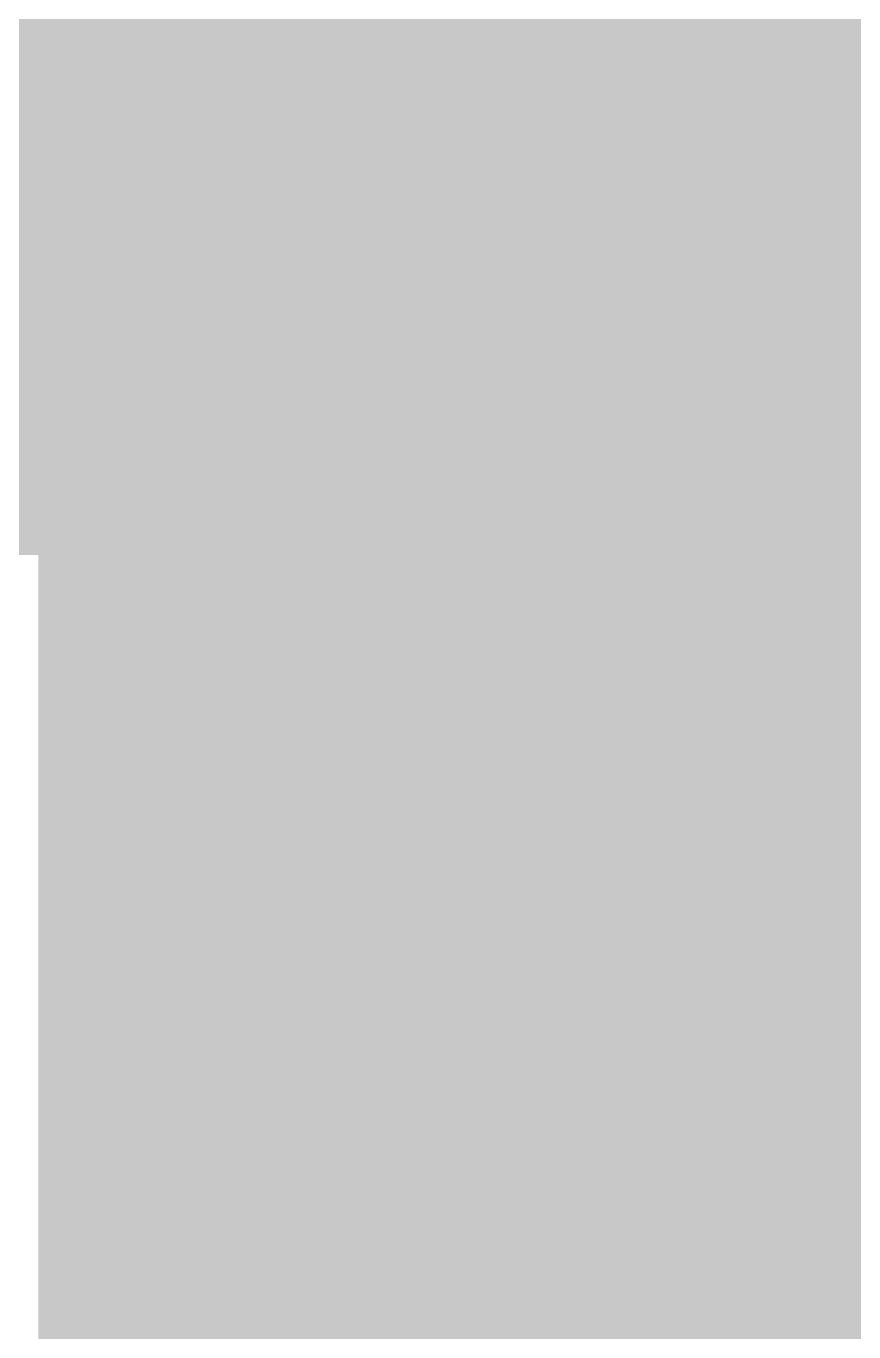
# Model space of a CAD drawing. Extents: x -0.1 to 65.1, y -1.2 to 30.1.
# Drawn here: x 34.7906 to 35.0877, y 6.3056 to 6.7742 of the extents above; entities that cross this region are included whole.
import ezdxf

# ---------------------------------------------------------------- set-up
doc = ezdxf.new("R2010")
doc.units = 0
doc.header["$MEASUREMENT"] = 0
doc.layers.get('0').update_dxf_attribs({"linetype": 'CONTINUOUS'})
doc.layers.add('2D_LINE_126', color=7, linetype='CONTINUOUS')

# ---------------------------------------------------------------- blocks, each defined once
blk = doc.blocks.new('SMOOTH_0$0254')
at = {"const_width": 0.0127}
blk.add_lwpolyline([(-0.00635, 0, 1), (0.00635, 0, 1)], format="xyb", close=True, dxfattribs=at)
blk = doc.blocks.new('DRAWING_63')
at = {"layer": '2D_LINE_126', "const_width": 0.0254}
for points in [[(4.43484, -0.90297), (4.43484, -0.89154), (4.43484, -0.88011), (4.43484, -0.86868), (4.43484, -0.85725), (4.43484, -0.84582), (4.43484, -0.83439), (4.43484, -0.82296), (4.43484, -0.81153), (4.43484, -0.8001), (4.43484, -0.78867), (4.43484, -0.77724), (4.43484, -0.76581), (4.43484, -0.75438), (4.43484, -0.74295), (4.43484, -0.73152), (4.43484, -0.72009), (4.43484, -0.70866)], [(4.44627, -0.90297), (4.44627, -0.89154), (4.44627, -0.88011), (4.44627, -0.86868), (4.44627, -0.85725), (4.44627, -0.84582), (4.44627, -0.83439), (4.44627, -0.82296), (4.44627, -0.81153), (4.44627, -0.8001), (4.44627, -0.78867), (4.44627, -0.77724), (4.44627, -0.76581), (4.44627, -0.75438), (4.44627, -0.74295), (4.44627, -0.73152), (4.44627, -0.72009), (4.44627, -0.70866)], [(4.4577, -1.21158), (4.4577, -1.20015), (4.4577, -1.18872), (4.4577, -1.17729), (4.4577, -1.16586), (4.4577, -1.15443), (4.4577, -1.143), (4.4577, -1.13157), (4.4577, -1.12014), (4.4577, -1.10871), (4.4577, -1.09728), (4.4577, -1.08585), (4.4577, -1.07442), (4.4577, -1.06299), (4.4577, -1.05156), (4.4577, -1.04013), (4.4577, -1.0287), (4.4577, -1.01727), (4.4577, -1.00584), (4.4577, -0.99441), (4.4577, -0.98298), (4.4577, -0.97155), (4.4577, -0.96012), (4.4577, -0.94869), (4.4577, -0.93726), (4.4577, -0.92583), (4.4577, -0.9144), (4.4577, -0.90297), (4.4577, -0.89154), (4.4577, -0.88011), (4.4577, -0.86868), (4.4577, -0.85725), (4.4577, -0.84582), (4.4577, -0.83439), (4.4577, -0.82296), (4.4577, -0.81153), (4.4577, -0.8001), (4.4577, -0.78867), (4.4577, -0.77724), (4.4577, -0.76581), (4.4577, -0.75438), (4.4577, -0.74295), (4.4577, -0.73152), (4.4577, -0.72009), (4.4577, -0.70866)], [(4.46913, -1.21158), (4.46913, -1.20015), (4.46913, -1.18872), (4.46913, -1.17729), (4.46913, -1.16586), (4.46913, -1.15443), (4.46913, -1.143), (4.46913, -1.13157), (4.46913, -1.12014), (4.46913, -1.10871), (4.46913, -1.09728), (4.46913, -1.08585), (4.46913, -1.07442), (4.46913, -1.06299), (4.46913, -1.05156), (4.46913, -1.04013), (4.46913, -1.0287), (4.46913, -1.01727), (4.46913, -1.00584), (4.46913, -0.99441), (4.46913, -0.98298), (4.46913, -0.97155), (4.46913, -0.96012), (4.46913, -0.94869), (4.46913, -0.93726), (4.46913, -0.92583), (4.46913, -0.9144), (4.46913, -0.90297), (4.46913, -0.89154), (4.46913, -0.88011), (4.46913, -0.86868), (4.46913, -0.85725), (4.46913, -0.84582), (4.46913, -0.83439), (4.46913, -0.82296), (4.46913, -0.81153), (4.46913, -0.8001), (4.46913, -0.78867), (4.46913, -0.77724), (4.46913, -0.76581), (4.46913, -0.75438), (4.46913, -0.74295), (4.46913, -0.73152), (4.46913, -0.72009), (4.46913, -0.70866)], [(4.48056, -1.21158), (4.48056, -1.20015), (4.48056, -1.18872), (4.48056, -1.17729), (4.48056, -1.16586), (4.48056, -1.15443), (4.48056, -1.143), (4.48056, -1.13157), (4.48056, -1.12014), (4.48056, -1.10871), (4.48056, -1.09728), (4.48056, -1.08585), (4.48056, -1.07442), (4.48056, -1.06299), (4.48056, -1.05156), (4.48056, -1.04013), (4.48056, -1.0287), (4.48056, -1.01727), (4.48056, -1.00584), (4.48056, -0.99441), (4.48056, -0.98298), (4.48056, -0.97155), (4.48056, -0.96012), (4.48056, -0.94869), (4.48056, -0.93726), (4.48056, -0.92583), (4.48056, -0.9144), (4.48056, -0.90297), (4.48056, -0.89154), (4.48056, -0.88011), (4.48056, -0.86868), (4.48056, -0.85725), (4.48056, -0.84582), (4.48056, -0.83439), (4.48056, -0.82296), (4.48056, -0.81153), (4.48056, -0.8001), (4.48056, -0.78867), (4.48056, -0.77724), (4.48056, -0.76581), (4.48056, -0.75438), (4.48056, -0.74295), (4.48056, -0.73152), (4.48056, -0.72009), (4.48056, -0.70866)], [(4.49199, -1.21158), (4.49199, -1.20015), (4.49199, -1.18872), (4.49199, -1.17729), (4.49199, -1.16586), (4.49199, -1.15443), (4.49199, -1.143), (4.49199, -1.13157), (4.49199, -1.12014), (4.49199, -1.10871), (4.49199, -1.09728), (4.49199, -1.08585), (4.49199, -1.07442), (4.49199, -1.06299), (4.49199, -1.05156), (4.49199, -1.04013), (4.49199, -1.0287), (4.49199, -1.01727), (4.49199, -1.00584), (4.49199, -0.99441), (4.49199, -0.98298), (4.49199, -0.97155), (4.49199, -0.96012), (4.49199, -0.94869), (4.49199, -0.93726), (4.49199, -0.92583), (4.49199, -0.9144), (4.49199, -0.90297), (4.49199, -0.89154), (4.49199, -0.88011), (4.49199, -0.86868), (4.49199, -0.85725), (4.49199, -0.84582), (4.49199, -0.83439), (4.49199, -0.82296), (4.49199, -0.81153), (4.49199, -0.8001), (4.49199, -0.78867), (4.49199, -0.77724), (4.49199, -0.76581), (4.49199, -0.75438), (4.49199, -0.74295), (4.49199, -0.73152), (4.49199, -0.72009), (4.49199, -0.70866)], [(4.50342, -1.21158), (4.50342, -1.20015), (4.50342, -1.18872), (4.50342, -1.17729), (4.50342, -1.16586), (4.50342, -1.15443), (4.50342, -1.143), (4.50342, -1.13157), (4.50342, -1.12014), (4.50342, -1.10871), (4.50342, -1.09728), (4.50342, -1.08585), (4.50342, -1.07442), (4.50342, -1.06299), (4.50342, -1.05156), (4.50342, -1.04013), (4.50342, -1.0287), (4.50342, -1.01727), (4.50342, -1.00584), (4.50342, -0.99441), (4.50342, -0.98298), (4.50342, -0.97155), (4.50342, -0.96012), (4.50342, -0.94869), (4.50342, -0.93726), (4.50342, -0.92583), (4.50342, -0.9144), (4.50342, -0.90297), (4.50342, -0.89154), (4.50342, -0.88011), (4.50342, -0.86868), (4.50342, -0.85725), (4.50342, -0.84582), (4.50342, -0.83439), (4.50342, -0.82296), (4.50342, -0.81153), (4.50342, -0.8001), (4.50342, -0.78867), (4.50342, -0.77724), (4.50342, -0.76581), (4.50342, -0.75438), (4.50342, -0.74295), (4.50342, -0.73152), (4.50342, -0.72009), (4.50342, -0.70866)], [(4.51485, -1.21158), (4.51485, -1.20015), (4.51485, -1.18872), (4.51485, -1.17729), (4.51485, -1.16586), (4.51485, -1.15443), (4.51485, -1.143), (4.51485, -1.13157), (4.51485, -1.12014), (4.51485, -1.10871), (4.51485, -1.09728), (4.51485, -1.08585), (4.51485, -1.07442), (4.51485, -1.06299), (4.51485, -1.05156), (4.51485, -1.04013), (4.51485, -1.0287), (4.51485, -1.01727), (4.51485, -1.00584), (4.51485, -0.99441), (4.51485, -0.98298), (4.51485, -0.97155), (4.51485, -0.96012), (4.51485, -0.94869), (4.51485, -0.93726), (4.51485, -0.92583), (4.51485, -0.9144), (4.51485, -0.90297), (4.51485, -0.89154), (4.51485, -0.88011), (4.51485, -0.86868), (4.51485, -0.85725), (4.51485, -0.84582), (4.51485, -0.83439), (4.51485, -0.82296), (4.51485, -0.81153), (4.51485, -0.8001), (4.51485, -0.78867), (4.51485, -0.77724), (4.51485, -0.76581), (4.51485, -0.75438), (4.51485, -0.74295), (4.51485, -0.73152), (4.51485, -0.72009), (4.51485, -0.70866)], [(4.52628, -1.21158), (4.52628, -1.20015), (4.52628, -1.18872), (4.52628, -1.17729), (4.52628, -1.16586), (4.52628, -1.15443), (4.52628, -1.143), (4.52628, -1.13157), (4.52628, -1.12014), (4.52628, -1.10871), (4.52628, -1.09728), (4.52628, -1.08585), (4.52628, -1.07442), (4.52628, -1.06299), (4.52628, -1.05156), (4.52628, -1.04013), (4.52628, -1.0287), (4.52628, -1.01727), (4.52628, -1.00584), (4.52628, -0.99441), (4.52628, -0.98298), (4.52628, -0.97155), (4.52628, -0.96012), (4.52628, -0.94869), (4.52628, -0.93726), (4.52628, -0.92583), (4.52628, -0.9144), (4.52628, -0.90297), (4.52628, -0.89154), (4.52628, -0.88011), (4.52628, -0.86868), (4.52628, -0.85725), (4.52628, -0.84582), (4.52628, -0.83439), (4.52628, -0.82296), (4.52628, -0.81153), (4.52628, -0.8001), (4.52628, -0.78867), (4.52628, -0.77724), (4.52628, -0.76581), (4.52628, -0.75438), (4.52628, -0.74295), (4.52628, -0.73152), (4.52628, -0.72009), (4.52628, -0.70866)], [(4.53771, -1.21158), (4.53771, -1.20015), (4.53771, -1.18872), (4.53771, -1.17729), (4.53771, -1.16586), (4.53771, -1.15443), (4.53771, -1.143), (4.53771, -1.13157), (4.53771, -1.12014), (4.53771, -1.10871), (4.53771, -1.09728), (4.53771, -1.08585), (4.53771, -1.07442), (4.53771, -1.06299), (4.53771, -1.05156), (4.53771, -1.04013), (4.53771, -1.0287), (4.53771, -1.01727), (4.53771, -1.00584), (4.53771, -0.99441), (4.53771, -0.98298), (4.53771, -0.97155), (4.53771, -0.96012), (4.53771, -0.94869), (4.53771, -0.93726), (4.53771, -0.92583), (4.53771, -0.9144), (4.53771, -0.90297), (4.53771, -0.89154), (4.53771, -0.88011), (4.53771, -0.86868), (4.53771, -0.85725), (4.53771, -0.84582), (4.53771, -0.83439), (4.53771, -0.82296), (4.53771, -0.81153), (4.53771, -0.8001), (4.53771, -0.78867), (4.53771, -0.77724), (4.53771, -0.76581), (4.53771, -0.75438), (4.53771, -0.74295), (4.53771, -0.73152), (4.53771, -0.72009), (4.53771, -0.70866)], [(4.54914, -1.21158), (4.54914, -1.20015), (4.54914, -1.18872), (4.54914, -1.17729), (4.54914, -1.16586), (4.54914, -1.15443), (4.54914, -1.143), (4.54914, -1.13157), (4.54914, -1.12014), (4.54914, -1.10871), (4.54914, -1.09728), (4.54914, -1.08585), (4.54914, -1.07442), (4.54914, -1.06299), (4.54914, -1.05156), (4.54914, -1.04013), (4.54914, -1.0287), (4.54914, -1.01727), (4.54914, -1.00584), (4.54914, -0.99441), (4.54914, -0.98298), (4.54914, -0.97155), (4.54914, -0.96012), (4.54914, -0.94869), (4.54914, -0.93726), (4.54914, -0.92583), (4.54914, -0.9144), (4.54914, -0.90297), (4.54914, -0.89154), (4.54914, -0.88011), (4.54914, -0.86868), (4.54914, -0.85725), (4.54914, -0.84582), (4.54914, -0.83439), (4.54914, -0.82296), (4.54914, -0.81153), (4.54914, -0.8001), (4.54914, -0.78867), (4.54914, -0.77724), (4.54914, -0.76581), (4.54914, -0.75438), (4.54914, -0.74295), (4.54914, -0.73152), (4.54914, -0.72009), (4.54914, -0.70866)], [(4.56057, -1.21158), (4.56057, -1.20015), (4.56057, -1.18872), (4.56057, -1.17729), (4.56057, -1.16586), (4.56057, -1.15443), (4.56057, -1.143), (4.56057, -1.13157), (4.56057, -1.12014), (4.56057, -1.10871), (4.56057, -1.09728), (4.56057, -1.08585), (4.56057, -1.07442), (4.56057, -1.06299), (4.56057, -1.05156), (4.56057, -1.04013), (4.56057, -1.0287), (4.56057, -1.01727), (4.56057, -1.00584), (4.56057, -0.99441), (4.56057, -0.98298), (4.56057, -0.97155), (4.56057, -0.96012), (4.56057, -0.94869), (4.56057, -0.93726), (4.56057, -0.92583), (4.56057, -0.9144), (4.56057, -0.90297), (4.56057, -0.89154), (4.56057, -0.88011), (4.56057, -0.86868), (4.56057, -0.85725), (4.56057, -0.84582), (4.56057, -0.83439), (4.56057, -0.82296), (4.56057, -0.81153), (4.56057, -0.8001), (4.56057, -0.78867), (4.56057, -0.77724), (4.56057, -0.76581), (4.56057, -0.75438), (4.56057, -0.74295), (4.56057, -0.73152), (4.56057, -0.72009), (4.56057, -0.70866)], [(4.572, -1.21158), (4.572, -1.20015), (4.572, -1.18872), (4.572, -1.17729), (4.572, -1.16586), (4.572, -1.15443), (4.572, -1.143), (4.572, -1.13157), (4.572, -1.12014), (4.572, -1.10871), (4.572, -1.09728), (4.572, -1.08585), (4.572, -1.07442), (4.572, -1.06299), (4.572, -1.05156), (4.572, -1.04013), (4.572, -1.0287), (4.572, -1.01727), (4.572, -1.00584), (4.572, -0.99441), (4.572, -0.98298), (4.572, -0.97155), (4.572, -0.96012), (4.572, -0.94869), (4.572, -0.93726), (4.572, -0.92583), (4.572, -0.9144), (4.572, -0.90297), (4.572, -0.89154), (4.572, -0.88011), (4.572, -0.86868), (4.572, -0.85725), (4.572, -0.84582), (4.572, -0.83439), (4.572, -0.82296), (4.572, -0.81153), (4.572, -0.8001), (4.572, -0.78867), (4.572, -0.77724), (4.572, -0.76581), (4.572, -0.75438), (4.572, -0.74295), (4.572, -0.73152), (4.572, -0.72009), (4.572, -0.70866)], [(4.58343, -1.21158), (4.58343, -1.20015), (4.58343, -1.18872), (4.58343, -1.17729), (4.58343, -1.16586), (4.58343, -1.15443), (4.58343, -1.143), (4.58343, -1.13157), (4.58343, -1.12014), (4.58343, -1.10871), (4.58343, -1.09728), (4.58343, -1.08585), (4.58343, -1.07442), (4.58343, -1.06299), (4.58343, -1.05156), (4.58343, -1.04013), (4.58343, -1.0287), (4.58343, -1.01727), (4.58343, -1.00584), (4.58343, -0.99441), (4.58343, -0.98298), (4.58343, -0.97155), (4.58343, -0.96012), (4.58343, -0.94869), (4.58343, -0.93726), (4.58343, -0.92583), (4.58343, -0.9144), (4.58343, -0.90297), (4.58343, -0.89154), (4.58343, -0.88011), (4.58343, -0.86868), (4.58343, -0.85725), (4.58343, -0.84582), (4.58343, -0.83439), (4.58343, -0.82296), (4.58343, -0.81153), (4.58343, -0.8001), (4.58343, -0.78867), (4.58343, -0.77724), (4.58343, -0.76581), (4.58343, -0.75438), (4.58343, -0.74295), (4.58343, -0.73152), (4.58343, -0.72009), (4.58343, -0.70866)], [(4.59486, -1.21158), (4.59486, -1.20015), (4.59486, -1.18872), (4.59486, -1.17729), (4.59486, -1.16586), (4.59486, -1.15443), (4.59486, -1.143), (4.59486, -1.13157), (4.59486, -1.12014), (4.59486, -1.10871), (4.59486, -1.09728), (4.59486, -1.08585), (4.59486, -1.07442), (4.59486, -1.06299), (4.59486, -1.05156), (4.59486, -1.04013), (4.59486, -1.0287), (4.59486, -1.01727), (4.59486, -1.00584), (4.59486, -0.99441), (4.59486, -0.98298), (4.59486, -0.97155), (4.59486, -0.96012), (4.59486, -0.94869), (4.59486, -0.93726), (4.59486, -0.92583), (4.59486, -0.9144), (4.59486, -0.90297), (4.59486, -0.89154), (4.59486, -0.88011), (4.59486, -0.86868), (4.59486, -0.85725), (4.59486, -0.84582), (4.59486, -0.83439), (4.59486, -0.82296), (4.59486, -0.81153), (4.59486, -0.8001), (4.59486, -0.78867), (4.59486, -0.77724), (4.59486, -0.76581), (4.59486, -0.75438), (4.59486, -0.74295), (4.59486, -0.73152), (4.59486, -0.72009), (4.59486, -0.70866)], [(4.60629, -1.21158), (4.60629, -1.20015), (4.60629, -1.18872), (4.60629, -1.17729), (4.60629, -1.16586), (4.60629, -1.15443), (4.60629, -1.143), (4.60629, -1.13157), (4.60629, -1.12014), (4.60629, -1.10871), (4.60629, -1.09728), (4.60629, -1.08585), (4.60629, -1.07442), (4.60629, -1.06299), (4.60629, -1.05156), (4.60629, -1.04013), (4.60629, -1.0287), (4.60629, -1.01727), (4.60629, -1.00584), (4.60629, -0.99441), (4.60629, -0.98298), (4.60629, -0.97155), (4.60629, -0.96012), (4.60629, -0.94869), (4.60629, -0.93726), (4.60629, -0.92583), (4.60629, -0.9144), (4.60629, -0.90297), (4.60629, -0.89154), (4.60629, -0.88011), (4.60629, -0.86868), (4.60629, -0.85725), (4.60629, -0.84582), (4.60629, -0.83439), (4.60629, -0.82296), (4.60629, -0.81153), (4.60629, -0.8001), (4.60629, -0.78867), (4.60629, -0.77724), (4.60629, -0.76581), (4.60629, -0.75438), (4.60629, -0.74295), (4.60629, -0.73152), (4.60629, -0.72009), (4.60629, -0.70866)], [(4.61772, -1.21158), (4.61772, -1.20015), (4.61772, -1.18872), (4.61772, -1.17729), (4.61772, -1.16586), (4.61772, -1.15443), (4.61772, -1.143), (4.61772, -1.13157), (4.61772, -1.12014), (4.61772, -1.10871), (4.61772, -1.09728), (4.61772, -1.08585), (4.61772, -1.07442), (4.61772, -1.06299), (4.61772, -1.05156), (4.61772, -1.04013), (4.61772, -1.0287), (4.61772, -1.01727), (4.61772, -1.00584), (4.61772, -0.99441), (4.61772, -0.98298), (4.61772, -0.97155), (4.61772, -0.96012), (4.61772, -0.94869), (4.61772, -0.93726), (4.61772, -0.92583), (4.61772, -0.9144), (4.61772, -0.90297), (4.61772, -0.89154), (4.61772, -0.88011), (4.61772, -0.86868), (4.61772, -0.85725), (4.61772, -0.84582), (4.61772, -0.83439), (4.61772, -0.82296), (4.61772, -0.81153), (4.61772, -0.8001), (4.61772, -0.78867), (4.61772, -0.77724), (4.61772, -0.76581), (4.61772, -0.75438), (4.61772, -0.74295), (4.61772, -0.73152), (4.61772, -0.72009), (4.61772, -0.70866)], [(4.62915, -1.21158), (4.62915, -1.20015), (4.62915, -1.18872), (4.62915, -1.17729), (4.62915, -1.16586), (4.62915, -1.15443), (4.62915, -1.143), (4.62915, -1.13157), (4.62915, -1.12014), (4.62915, -1.10871), (4.62915, -1.09728), (4.62915, -1.08585), (4.62915, -1.07442), (4.62915, -1.06299), (4.62915, -1.05156), (4.62915, -1.04013), (4.62915, -1.0287), (4.62915, -1.01727), (4.62915, -1.00584), (4.62915, -0.99441), (4.62915, -0.98298), (4.62915, -0.97155), (4.62915, -0.96012), (4.62915, -0.94869), (4.62915, -0.93726), (4.62915, -0.92583), (4.62915, -0.9144), (4.62915, -0.90297), (4.62915, -0.89154), (4.62915, -0.88011), (4.62915, -0.86868), (4.62915, -0.85725), (4.62915, -0.84582), (4.62915, -0.83439), (4.62915, -0.82296), (4.62915, -0.81153), (4.62915, -0.8001), (4.62915, -0.78867), (4.62915, -0.77724), (4.62915, -0.76581), (4.62915, -0.75438), (4.62915, -0.74295), (4.62915, -0.73152), (4.62915, -0.72009), (4.62915, -0.70866)], [(4.64058, -1.21158), (4.64058, -1.20015), (4.64058, -1.18872), (4.64058, -1.17729), (4.64058, -1.16586), (4.64058, -1.15443), (4.64058, -1.143), (4.64058, -1.13157), (4.64058, -1.12014), (4.64058, -1.10871), (4.64058, -1.09728), (4.64058, -1.08585), (4.64058, -1.07442), (4.64058, -1.06299), (4.64058, -1.05156), (4.64058, -1.04013), (4.64058, -1.0287), (4.64058, -1.01727), (4.64058, -1.00584), (4.64058, -0.99441), (4.64058, -0.98298), (4.64058, -0.97155), (4.64058, -0.96012), (4.64058, -0.94869), (4.64058, -0.93726), (4.64058, -0.92583), (4.64058, -0.9144), (4.64058, -0.90297), (4.64058, -0.89154), (4.64058, -0.88011), (4.64058, -0.86868), (4.64058, -0.85725), (4.64058, -0.84582), (4.64058, -0.83439), (4.64058, -0.82296), (4.64058, -0.81153), (4.64058, -0.8001), (4.64058, -0.78867), (4.64058, -0.77724), (4.64058, -0.76581), (4.64058, -0.75438), (4.64058, -0.74295), (4.64058, -0.73152), (4.64058, -0.72009), (4.64058, -0.70866)], [(4.65201, -1.21158), (4.65201, -1.20015), (4.65201, -1.18872), (4.65201, -1.17729), (4.65201, -1.16586), (4.65201, -1.15443), (4.65201, -1.143), (4.65201, -1.13157), (4.65201, -1.12014), (4.65201, -1.10871), (4.65201, -1.09728), (4.65201, -1.08585), (4.65201, -1.07442), (4.65201, -1.06299), (4.65201, -1.05156), (4.65201, -1.04013), (4.65201, -1.0287), (4.65201, -1.01727), (4.65201, -1.00584), (4.65201, -0.99441), (4.65201, -0.98298), (4.65201, -0.97155), (4.65201, -0.96012), (4.65201, -0.94869), (4.65201, -0.93726), (4.65201, -0.92583), (4.65201, -0.9144), (4.65201, -0.90297), (4.65201, -0.89154), (4.65201, -0.88011), (4.65201, -0.86868), (4.65201, -0.85725), (4.65201, -0.84582), (4.65201, -0.83439), (4.65201, -0.82296), (4.65201, -0.81153), (4.65201, -0.8001), (4.65201, -0.78867), (4.65201, -0.77724), (4.65201, -0.76581), (4.65201, -0.75438), (4.65201, -0.74295), (4.65201, -0.73152), (4.65201, -0.72009), (4.65201, -0.70866)], [(4.66344, -1.21158), (4.66344, -1.20015), (4.66344, -1.18872), (4.66344, -1.17729), (4.66344, -1.16586), (4.66344, -1.15443), (4.66344, -1.143), (4.66344, -1.13157), (4.66344, -1.12014), (4.66344, -1.10871), (4.66344, -1.09728), (4.66344, -1.08585), (4.66344, -1.07442), (4.66344, -1.06299), (4.66344, -1.05156), (4.66344, -1.04013), (4.66344, -1.0287), (4.66344, -1.01727), (4.66344, -1.00584), (4.66344, -0.99441), (4.66344, -0.98298), (4.66344, -0.97155), (4.66344, -0.96012), (4.66344, -0.94869), (4.66344, -0.93726), (4.66344, -0.92583), (4.66344, -0.9144), (4.66344, -0.90297), (4.66344, -0.89154), (4.66344, -0.88011), (4.66344, -0.86868), (4.66344, -0.85725), (4.66344, -0.84582), (4.66344, -0.83439), (4.66344, -0.82296), (4.66344, -0.81153), (4.66344, -0.8001), (4.66344, -0.78867), (4.66344, -0.77724), (4.66344, -0.76581), (4.66344, -0.75438), (4.66344, -0.74295), (4.66344, -0.73152), (4.66344, -0.72009), (4.66344, -0.70866)], [(4.67487, -1.21158), (4.67487, -1.20015), (4.67487, -1.18872), (4.67487, -1.17729), (4.67487, -1.16586), (4.67487, -1.15443), (4.67487, -1.143), (4.67487, -1.13157), (4.67487, -1.12014), (4.67487, -1.10871), (4.67487, -1.09728), (4.67487, -1.08585), (4.67487, -1.07442), (4.67487, -1.06299), (4.67487, -1.05156), (4.67487, -1.04013), (4.67487, -1.0287), (4.67487, -1.01727), (4.67487, -1.00584), (4.67487, -0.99441), (4.67487, -0.98298), (4.67487, -0.97155), (4.67487, -0.96012), (4.67487, -0.94869), (4.67487, -0.93726), (4.67487, -0.92583), (4.67487, -0.9144), (4.67487, -0.90297), (4.67487, -0.89154), (4.67487, -0.88011), (4.67487, -0.86868), (4.67487, -0.85725), (4.67487, -0.84582), (4.67487, -0.83439), (4.67487, -0.82296), (4.67487, -0.81153), (4.67487, -0.8001), (4.67487, -0.78867), (4.67487, -0.77724), (4.67487, -0.76581), (4.67487, -0.75438), (4.67487, -0.74295), (4.67487, -0.73152), (4.67487, -0.72009), (4.67487, -0.70866)], [(4.6863, -1.21158), (4.6863, -1.20015), (4.6863, -1.18872), (4.6863, -1.17729), (4.6863, -1.16586), (4.6863, -1.15443), (4.6863, -1.143), (4.6863, -1.13157), (4.6863, -1.12014), (4.6863, -1.10871), (4.6863, -1.09728), (4.6863, -1.08585), (4.6863, -1.07442), (4.6863, -1.06299), (4.6863, -1.05156), (4.6863, -1.04013), (4.6863, -1.0287), (4.6863, -1.01727), (4.6863, -1.00584), (4.6863, -0.99441), (4.6863, -0.98298), (4.6863, -0.97155), (4.6863, -0.96012), (4.6863, -0.94869), (4.6863, -0.93726), (4.6863, -0.92583), (4.6863, -0.9144), (4.6863, -0.90297), (4.6863, -0.89154), (4.6863, -0.88011), (4.6863, -0.86868), (4.6863, -0.85725), (4.6863, -0.84582), (4.6863, -0.83439), (4.6863, -0.82296), (4.6863, -0.81153), (4.6863, -0.8001), (4.6863, -0.78867), (4.6863, -0.77724), (4.6863, -0.76581), (4.6863, -0.75438), (4.6863, -0.74295), (4.6863, -0.73152), (4.6863, -0.72009), (4.6863, -0.70866)], [(4.74345, -1.21158), (4.74345, -1.20015), (4.74345, -1.18872), (4.74345, -1.17729), (4.74345, -1.16586), (4.74345, -1.15443), (4.74345, -1.143), (4.74345, -1.13157), (4.74345, -1.12014), (4.74345, -1.10871), (4.74345, -1.09728), (4.74345, -1.08585), (4.74345, -1.07442), (4.74345, -1.06299), (4.74345, -1.05156), (4.74345, -1.04013), (4.74345, -1.0287), (4.74345, -1.01727), (4.74345, -1.00584), (4.74345, -0.99441), (4.74345, -0.98298), (4.74345, -0.97155), (4.74345, -0.96012), (4.74345, -0.94869), (4.74345, -0.93726), (4.74345, -0.92583), (4.74345, -0.9144), (4.74345, -0.90297), (4.74345, -0.89154), (4.74345, -0.88011), (4.74345, -0.86868), (4.74345, -0.85725), (4.74345, -0.84582), (4.74345, -0.83439), (4.74345, -0.82296), (4.74345, -0.81153), (4.74345, -0.8001), (4.74345, -0.78867), (4.74345, -0.77724), (4.74345, -0.76581), (4.74345, -0.75438), (4.74345, -0.74295), (4.74345, -0.73152), (4.74345, -0.72009), (4.74345, -0.70866)], [(4.70916, -1.21158), (4.70916, -1.20015), (4.70916, -1.18872), (4.70916, -1.17729), (4.70916, -1.16586), (4.70916, -1.15443), (4.70916, -1.143), (4.70916, -1.13157), (4.70916, -1.12014), (4.70916, -1.10871), (4.70916, -1.09728), (4.70916, -1.08585), (4.70916, -1.07442), (4.70916, -1.06299), (4.70916, -1.05156), (4.70916, -1.04013), (4.70916, -1.0287), (4.70916, -1.01727), (4.70916, -1.00584), (4.70916, -0.99441), (4.70916, -0.98298), (4.70916, -0.97155), (4.70916, -0.96012), (4.70916, -0.94869), (4.70916, -0.93726), (4.70916, -0.92583), (4.70916, -0.9144), (4.70916, -0.90297), (4.70916, -0.89154), (4.70916, -0.88011), (4.70916, -0.86868), (4.70916, -0.85725), (4.70916, -0.84582), (4.70916, -0.83439), (4.70916, -0.82296), (4.70916, -0.81153), (4.70916, -0.8001), (4.70916, -0.78867), (4.70916, -0.77724), (4.70916, -0.76581), (4.70916, -0.75438), (4.70916, -0.74295), (4.70916, -0.73152), (4.70916, -0.72009), (4.70916, -0.70866)], [(4.72059, -1.21158), (4.72059, -1.20015), (4.72059, -1.18872), (4.72059, -1.17729), (4.72059, -1.16586), (4.72059, -1.15443), (4.72059, -1.143), (4.72059, -1.13157), (4.72059, -1.12014), (4.72059, -1.10871), (4.72059, -1.09728), (4.72059, -1.08585), (4.72059, -1.07442), (4.72059, -1.06299), (4.72059, -1.05156), (4.72059, -1.04013), (4.72059, -1.0287), (4.72059, -1.01727), (4.72059, -1.00584), (4.72059, -0.99441), (4.72059, -0.98298), (4.72059, -0.97155), (4.72059, -0.96012), (4.72059, -0.94869), (4.72059, -0.93726), (4.72059, -0.92583), (4.72059, -0.9144), (4.72059, -0.90297), (4.72059, -0.89154), (4.72059, -0.88011), (4.72059, -0.86868), (4.72059, -0.85725), (4.72059, -0.84582), (4.72059, -0.83439), (4.72059, -0.82296), (4.72059, -0.81153), (4.72059, -0.8001), (4.72059, -0.78867), (4.72059, -0.77724), (4.72059, -0.76581), (4.72059, -0.75438), (4.72059, -0.74295), (4.72059, -0.73152), (4.72059, -0.72009), (4.72059, -0.70866)], [(4.73202, -1.21158), (4.73202, -1.20015), (4.73202, -1.18872), (4.73202, -1.17729), (4.73202, -1.16586), (4.73202, -1.15443), (4.73202, -1.143), (4.73202, -1.13157), (4.73202, -1.12014), (4.73202, -1.10871), (4.73202, -1.09728), (4.73202, -1.08585), (4.73202, -1.07442), (4.73202, -1.06299), (4.73202, -1.05156), (4.73202, -1.04013), (4.73202, -1.0287), (4.73202, -1.01727), (4.73202, -1.00584), (4.73202, -0.99441), (4.73202, -0.98298), (4.73202, -0.97155), (4.73202, -0.96012), (4.73202, -0.94869), (4.73202, -0.93726), (4.73202, -0.92583), (4.73202, -0.9144), (4.73202, -0.90297), (4.73202, -0.89154), (4.73202, -0.88011), (4.73202, -0.86868), (4.73202, -0.85725), (4.73202, -0.84582), (4.73202, -0.83439), (4.73202, -0.82296), (4.73202, -0.81153), (4.73202, -0.8001), (4.73202, -0.78867), (4.73202, -0.77724), (4.73202, -0.76581), (4.73202, -0.75438), (4.73202, -0.74295), (4.73202, -0.73152), (4.73202, -0.72009), (4.73202, -0.70866)], [(4.75488, -0.72009), (4.74345, -0.72009), (4.73202, -0.72009), (4.72059, -0.72009), (4.70916, -0.72009), (4.69773, -0.72009), (4.69773, -0.70866)], [(4.75488, -0.9144), (4.74345, -0.9144), (4.73202, -0.9144), (4.72059, -0.9144), (4.70916, -0.9144), (4.69773, -0.9144), (4.69773, -0.90297), (4.6863, -0.90297), (4.67487, -0.90297), (4.66344, -0.90297), (4.65201, -0.90297), (4.64058, -0.90297), (4.62915, -0.90297), (4.61772, -0.90297), (4.60629, -0.90297), (4.59486, -0.90297), (4.58343, -0.90297), (4.572, -0.90297), (4.56057, -0.90297), (4.54914, -0.90297), (4.53771, -0.90297), (4.52628, -0.90297), (4.51485, -0.90297), (4.50342, -0.90297), (4.49199, -0.90297), (4.48056, -0.90297), (4.46913, -0.90297), (4.4577, -0.90297), (4.44627, -0.90297), (4.43484, -0.90297), (4.42341, -0.90297)], [(4.42341, -0.72009), (4.43484, -0.72009), (4.44627, -0.72009), (4.4577, -0.72009), (4.46913, -0.72009), (4.48056, -0.72009), (4.49199, -0.72009), (4.50342, -0.72009), (4.51485, -0.72009), (4.52628, -0.72009), (4.53771, -0.72009), (4.54914, -0.72009), (4.56057, -0.72009), (4.572, -0.72009), (4.58343, -0.72009), (4.59486, -0.72009), (4.60629, -0.72009), (4.61772, -0.72009), (4.62915, -0.72009), (4.64058, -0.72009), (4.65201, -0.72009), (4.66344, -0.72009), (4.67487, -0.72009), (4.6863, -0.72009), (4.69773, -0.72009), (4.69773, -0.73152), (4.70916, -0.73152), (4.72059, -0.73152), (4.73202, -0.73152), (4.74345, -0.73152), (4.75488, -0.73152)], [(4.75488, -0.74295), (4.74345, -0.74295), (4.73202, -0.74295), (4.72059, -0.74295), (4.70916, -0.74295), (4.69773, -0.74295), (4.69773, -0.73152), (4.6863, -0.73152), (4.67487, -0.73152), (4.66344, -0.73152), (4.65201, -0.73152), (4.64058, -0.73152), (4.62915, -0.73152), (4.61772, -0.73152), (4.60629, -0.73152), (4.59486, -0.73152), (4.58343, -0.73152), (4.572, -0.73152), (4.56057, -0.73152), (4.54914, -0.73152), (4.53771, -0.73152), (4.52628, -0.73152), (4.51485, -0.73152), (4.50342, -0.73152), (4.49199, -0.73152), (4.48056, -0.73152), (4.46913, -0.73152), (4.4577, -0.73152), (4.44627, -0.73152), (4.43484, -0.73152), (4.42341, -0.73152)], [(4.75488, -0.75438), (4.74345, -0.75438), (4.73202, -0.75438), (4.72059, -0.75438), (4.70916, -0.75438), (4.69773, -0.75438), (4.69773, -0.74295), (4.6863, -0.74295), (4.67487, -0.74295), (4.66344, -0.74295), (4.65201, -0.74295), (4.64058, -0.74295), (4.62915, -0.74295), (4.61772, -0.74295), (4.60629, -0.74295), (4.59486, -0.74295), (4.58343, -0.74295), (4.572, -0.74295), (4.56057, -0.74295), (4.54914, -0.74295), (4.53771, -0.74295), (4.52628, -0.74295), (4.51485, -0.74295), (4.50342, -0.74295), (4.49199, -0.74295), (4.48056, -0.74295), (4.46913, -0.74295), (4.4577, -0.74295), (4.44627, -0.74295), (4.43484, -0.74295), (4.42341, -0.74295)], [(4.75488, -0.76581), (4.74345, -0.76581), (4.73202, -0.76581), (4.72059, -0.76581), (4.70916, -0.76581), (4.69773, -0.76581), (4.69773, -0.75438), (4.6863, -0.75438), (4.67487, -0.75438), (4.66344, -0.75438), (4.65201, -0.75438), (4.64058, -0.75438), (4.62915, -0.75438), (4.61772, -0.75438), (4.60629, -0.75438), (4.59486, -0.75438), (4.58343, -0.75438), (4.572, -0.75438), (4.56057, -0.75438), (4.54914, -0.75438), (4.53771, -0.75438), (4.52628, -0.75438), (4.51485, -0.75438), (4.50342, -0.75438), (4.49199, -0.75438), (4.48056, -0.75438), (4.46913, -0.75438), (4.4577, -0.75438), (4.44627, -0.75438), (4.43484, -0.75438), (4.42341, -0.75438)], [(4.75488, -0.77724), (4.74345, -0.77724), (4.73202, -0.77724), (4.72059, -0.77724), (4.70916, -0.77724), (4.69773, -0.77724), (4.69773, -0.76581), (4.6863, -0.76581), (4.67487, -0.76581), (4.66344, -0.76581), (4.65201, -0.76581), (4.64058, -0.76581), (4.62915, -0.76581), (4.61772, -0.76581), (4.60629, -0.76581), (4.59486, -0.76581), (4.58343, -0.76581), (4.572, -0.76581), (4.56057, -0.76581), (4.54914, -0.76581), (4.53771, -0.76581), (4.52628, -0.76581), (4.51485, -0.76581), (4.50342, -0.76581), (4.49199, -0.76581), (4.48056, -0.76581), (4.46913, -0.76581), (4.4577, -0.76581), (4.44627, -0.76581), (4.43484, -0.76581), (4.42341, -0.76581)], [(4.75488, -0.78867), (4.74345, -0.78867), (4.73202, -0.78867), (4.72059, -0.78867), (4.70916, -0.78867), (4.69773, -0.78867), (4.69773, -0.77724), (4.6863, -0.77724), (4.67487, -0.77724), (4.66344, -0.77724), (4.65201, -0.77724), (4.64058, -0.77724), (4.62915, -0.77724), (4.61772, -0.77724), (4.60629, -0.77724), (4.59486, -0.77724), (4.58343, -0.77724), (4.572, -0.77724), (4.56057, -0.77724), (4.54914, -0.77724), (4.53771, -0.77724), (4.52628, -0.77724), (4.51485, -0.77724), (4.50342, -0.77724), (4.49199, -0.77724), (4.48056, -0.77724), (4.46913, -0.77724), (4.4577, -0.77724), (4.44627, -0.77724), (4.43484, -0.77724), (4.42341, -0.77724)], [(4.75488, -0.8001), (4.74345, -0.8001), (4.73202, -0.8001), (4.72059, -0.8001), (4.70916, -0.8001), (4.69773, -0.8001), (4.69773, -0.78867), (4.6863, -0.78867), (4.67487, -0.78867), (4.66344, -0.78867), (4.65201, -0.78867), (4.64058, -0.78867), (4.62915, -0.78867), (4.61772, -0.78867), (4.60629, -0.78867), (4.59486, -0.78867), (4.58343, -0.78867), (4.572, -0.78867), (4.56057, -0.78867), (4.54914, -0.78867), (4.53771, -0.78867), (4.52628, -0.78867), (4.51485, -0.78867), (4.50342, -0.78867), (4.49199, -0.78867), (4.48056, -0.78867), (4.46913, -0.78867), (4.4577, -0.78867), (4.44627, -0.78867), (4.43484, -0.78867), (4.42341, -0.78867)], [(4.75488, -0.81153), (4.74345, -0.81153), (4.73202, -0.81153), (4.72059, -0.81153), (4.70916, -0.81153), (4.69773, -0.81153), (4.69773, -0.8001), (4.6863, -0.8001), (4.67487, -0.8001), (4.66344, -0.8001), (4.65201, -0.8001), (4.64058, -0.8001), (4.62915, -0.8001), (4.61772, -0.8001), (4.60629, -0.8001), (4.59486, -0.8001), (4.58343, -0.8001), (4.572, -0.8001), (4.56057, -0.8001), (4.54914, -0.8001), (4.53771, -0.8001), (4.52628, -0.8001), (4.51485, -0.8001), (4.50342, -0.8001), (4.49199, -0.8001), (4.48056, -0.8001), (4.46913, -0.8001), (4.4577, -0.8001), (4.44627, -0.8001), (4.43484, -0.8001), (4.42341, -0.8001)], [(4.75488, -0.82296), (4.74345, -0.82296), (4.73202, -0.82296), (4.72059, -0.82296), (4.70916, -0.82296), (4.69773, -0.82296), (4.69773, -0.81153), (4.6863, -0.81153), (4.67487, -0.81153), (4.66344, -0.81153), (4.65201, -0.81153), (4.64058, -0.81153), (4.62915, -0.81153), (4.61772, -0.81153), (4.60629, -0.81153), (4.59486, -0.81153), (4.58343, -0.81153), (4.572, -0.81153), (4.56057, -0.81153), (4.54914, -0.81153), (4.53771, -0.81153), (4.52628, -0.81153), (4.51485, -0.81153), (4.50342, -0.81153), (4.49199, -0.81153), (4.48056, -0.81153), (4.46913, -0.81153), (4.4577, -0.81153), (4.44627, -0.81153), (4.43484, -0.81153), (4.42341, -0.81153)], [(4.75488, -0.83439), (4.74345, -0.83439), (4.73202, -0.83439), (4.72059, -0.83439), (4.70916, -0.83439), (4.69773, -0.83439), (4.69773, -0.82296), (4.6863, -0.82296), (4.67487, -0.82296), (4.66344, -0.82296), (4.65201, -0.82296), (4.64058, -0.82296), (4.62915, -0.82296), (4.61772, -0.82296), (4.60629, -0.82296), (4.59486, -0.82296), (4.58343, -0.82296), (4.572, -0.82296), (4.56057, -0.82296), (4.54914, -0.82296), (4.53771, -0.82296), (4.52628, -0.82296), (4.51485, -0.82296), (4.50342, -0.82296), (4.49199, -0.82296), (4.48056, -0.82296), (4.46913, -0.82296), (4.4577, -0.82296), (4.44627, -0.82296), (4.43484, -0.82296), (4.42341, -0.82296)], [(4.75488, -0.84582), (4.74345, -0.84582), (4.73202, -0.84582), (4.72059, -0.84582), (4.70916, -0.84582), (4.69773, -0.84582), (4.69773, -0.83439), (4.6863, -0.83439), (4.67487, -0.83439), (4.66344, -0.83439), (4.65201, -0.83439), (4.64058, -0.83439), (4.62915, -0.83439), (4.61772, -0.83439), (4.60629, -0.83439), (4.59486, -0.83439), (4.58343, -0.83439), (4.572, -0.83439), (4.56057, -0.83439), (4.54914, -0.83439), (4.53771, -0.83439), (4.52628, -0.83439), (4.51485, -0.83439), (4.50342, -0.83439), (4.49199, -0.83439), (4.48056, -0.83439), (4.46913, -0.83439), (4.4577, -0.83439), (4.44627, -0.83439), (4.43484, -0.83439), (4.42341, -0.83439)], [(4.75488, -0.85725), (4.74345, -0.85725), (4.73202, -0.85725), (4.72059, -0.85725), (4.70916, -0.85725), (4.69773, -0.85725), (4.69773, -0.84582), (4.6863, -0.84582), (4.67487, -0.84582), (4.66344, -0.84582), (4.65201, -0.84582), (4.64058, -0.84582), (4.62915, -0.84582), (4.61772, -0.84582), (4.60629, -0.84582), (4.59486, -0.84582), (4.58343, -0.84582), (4.572, -0.84582), (4.56057, -0.84582), (4.54914, -0.84582), (4.53771, -0.84582), (4.52628, -0.84582), (4.51485, -0.84582), (4.50342, -0.84582), (4.49199, -0.84582), (4.48056, -0.84582), (4.46913, -0.84582), (4.4577, -0.84582), (4.44627, -0.84582), (4.43484, -0.84582), (4.42341, -0.84582)], [(4.75488, -0.86868), (4.74345, -0.86868), (4.73202, -0.86868), (4.72059, -0.86868), (4.70916, -0.86868), (4.69773, -0.86868), (4.69773, -0.85725), (4.6863, -0.85725), (4.67487, -0.85725), (4.66344, -0.85725), (4.65201, -0.85725), (4.64058, -0.85725), (4.62915, -0.85725), (4.61772, -0.85725), (4.60629, -0.85725), (4.59486, -0.85725), (4.58343, -0.85725), (4.572, -0.85725), (4.56057, -0.85725), (4.54914, -0.85725), (4.53771, -0.85725), (4.52628, -0.85725), (4.51485, -0.85725), (4.50342, -0.85725), (4.49199, -0.85725), (4.48056, -0.85725), (4.46913, -0.85725), (4.4577, -0.85725), (4.44627, -0.85725), (4.43484, -0.85725), (4.42341, -0.85725)], [(4.75488, -0.88011), (4.74345, -0.88011), (4.73202, -0.88011), (4.72059, -0.88011), (4.70916, -0.88011), (4.69773, -0.88011), (4.69773, -0.86868), (4.6863, -0.86868), (4.67487, -0.86868), (4.66344, -0.86868), (4.65201, -0.86868), (4.64058, -0.86868), (4.62915, -0.86868), (4.61772, -0.86868), (4.60629, -0.86868), (4.59486, -0.86868), (4.58343, -0.86868), (4.572, -0.86868), (4.56057, -0.86868), (4.54914, -0.86868), (4.53771, -0.86868), (4.52628, -0.86868), (4.51485, -0.86868), (4.50342, -0.86868), (4.49199, -0.86868), (4.48056, -0.86868), (4.46913, -0.86868), (4.4577, -0.86868), (4.44627, -0.86868), (4.43484, -0.86868), (4.42341, -0.86868)], [(4.75488, -0.89154), (4.74345, -0.89154), (4.73202, -0.89154), (4.72059, -0.89154), (4.70916, -0.89154), (4.69773, -0.89154), (4.69773, -0.88011), (4.6863, -0.88011), (4.67487, -0.88011), (4.66344, -0.88011), (4.65201, -0.88011), (4.64058, -0.88011), (4.62915, -0.88011), (4.61772, -0.88011), (4.60629, -0.88011), (4.59486, -0.88011), (4.58343, -0.88011), (4.572, -0.88011), (4.56057, -0.88011), (4.54914, -0.88011), (4.53771, -0.88011), (4.52628, -0.88011), (4.51485, -0.88011), (4.50342, -0.88011), (4.49199, -0.88011), (4.48056, -0.88011), (4.46913, -0.88011), (4.4577, -0.88011), (4.44627, -0.88011), (4.43484, -0.88011), (4.42341, -0.88011)], [(4.75488, -0.90297), (4.74345, -0.90297), (4.73202, -0.90297), (4.72059, -0.90297), (4.70916, -0.90297), (4.69773, -0.90297), (4.69773, -0.89154), (4.6863, -0.89154), (4.67487, -0.89154), (4.66344, -0.89154), (4.65201, -0.89154), (4.64058, -0.89154), (4.62915, -0.89154), (4.61772, -0.89154), (4.60629, -0.89154), (4.59486, -0.89154), (4.58343, -0.89154), (4.572, -0.89154), (4.56057, -0.89154), (4.54914, -0.89154), (4.53771, -0.89154), (4.52628, -0.89154), (4.51485, -0.89154), (4.50342, -0.89154), (4.49199, -0.89154), (4.48056, -0.89154), (4.46913, -0.89154), (4.4577, -0.89154), (4.44627, -0.89154), (4.43484, -0.89154), (4.42341, -0.89154)], [(4.75488, -0.92583), (4.74345, -0.92583), (4.73202, -0.92583), (4.72059, -0.92583), (4.70916, -0.92583), (4.69773, -0.92583), (4.69773, -0.9144), (4.6863, -0.9144), (4.67487, -0.9144), (4.66344, -0.9144), (4.65201, -0.9144), (4.64058, -0.9144), (4.62915, -0.9144), (4.61772, -0.9144), (4.60629, -0.9144), (4.59486, -0.9144), (4.58343, -0.9144), (4.572, -0.9144), (4.56057, -0.9144), (4.54914, -0.9144), (4.53771, -0.9144), (4.52628, -0.9144), (4.51485, -0.9144), (4.50342, -0.9144), (4.49199, -0.9144), (4.48056, -0.9144), (4.46913, -0.9144), (4.4577, -0.9144)], [(4.75488, -0.93726), (4.74345, -0.93726), (4.73202, -0.93726), (4.72059, -0.93726), (4.70916, -0.93726), (4.69773, -0.93726), (4.69773, -0.92583), (4.6863, -0.92583), (4.67487, -0.92583), (4.66344, -0.92583), (4.65201, -0.92583), (4.64058, -0.92583), (4.62915, -0.92583), (4.61772, -0.92583), (4.60629, -0.92583), (4.59486, -0.92583), (4.58343, -0.92583), (4.572, -0.92583), (4.56057, -0.92583), (4.54914, -0.92583), (4.53771, -0.92583), (4.52628, -0.92583), (4.51485, -0.92583), (4.50342, -0.92583), (4.49199, -0.92583), (4.48056, -0.92583), (4.46913, -0.92583), (4.4577, -0.92583)], [(4.75488, -0.94869), (4.74345, -0.94869), (4.73202, -0.94869), (4.72059, -0.94869), (4.70916, -0.94869), (4.69773, -0.94869), (4.69773, -0.93726), (4.6863, -0.93726), (4.67487, -0.93726), (4.66344, -0.93726), (4.65201, -0.93726), (4.64058, -0.93726), (4.62915, -0.93726), (4.61772, -0.93726), (4.60629, -0.93726), (4.59486, -0.93726), (4.58343, -0.93726), (4.572, -0.93726), (4.56057, -0.93726), (4.54914, -0.93726), (4.53771, -0.93726), (4.52628, -0.93726), (4.51485, -0.93726), (4.50342, -0.93726), (4.49199, -0.93726), (4.48056, -0.93726), (4.46913, -0.93726), (4.4577, -0.93726)], [(4.75488, -0.96012), (4.74345, -0.96012), (4.73202, -0.96012), (4.72059, -0.96012), (4.70916, -0.96012), (4.69773, -0.96012), (4.69773, -0.94869), (4.6863, -0.94869), (4.67487, -0.94869), (4.66344, -0.94869), (4.65201, -0.94869), (4.64058, -0.94869), (4.62915, -0.94869), (4.61772, -0.94869), (4.60629, -0.94869), (4.59486, -0.94869), (4.58343, -0.94869), (4.572, -0.94869), (4.56057, -0.94869), (4.54914, -0.94869), (4.53771, -0.94869), (4.52628, -0.94869), (4.51485, -0.94869), (4.50342, -0.94869), (4.49199, -0.94869), (4.48056, -0.94869), (4.46913, -0.94869), (4.4577, -0.94869)], [(4.75488, -0.97155), (4.74345, -0.97155), (4.73202, -0.97155), (4.72059, -0.97155), (4.70916, -0.97155), (4.69773, -0.97155), (4.69773, -0.96012), (4.6863, -0.96012), (4.67487, -0.96012), (4.66344, -0.96012), (4.65201, -0.96012), (4.64058, -0.96012), (4.62915, -0.96012), (4.61772, -0.96012), (4.60629, -0.96012), (4.59486, -0.96012), (4.58343, -0.96012), (4.572, -0.96012), (4.56057, -0.96012), (4.54914, -0.96012), (4.53771, -0.96012), (4.52628, -0.96012), (4.51485, -0.96012), (4.50342, -0.96012), (4.49199, -0.96012), (4.48056, -0.96012), (4.46913, -0.96012), (4.4577, -0.96012)], [(4.75488, -0.98298), (4.74345, -0.98298), (4.73202, -0.98298), (4.72059, -0.98298), (4.70916, -0.98298), (4.69773, -0.98298), (4.69773, -0.97155), (4.6863, -0.97155), (4.67487, -0.97155), (4.66344, -0.97155), (4.65201, -0.97155), (4.64058, -0.97155), (4.62915, -0.97155), (4.61772, -0.97155), (4.60629, -0.97155), (4.59486, -0.97155), (4.58343, -0.97155), (4.572, -0.97155), (4.56057, -0.97155), (4.54914, -0.97155), (4.53771, -0.97155), (4.52628, -0.97155), (4.51485, -0.97155), (4.50342, -0.97155), (4.49199, -0.97155), (4.48056, -0.97155), (4.46913, -0.97155), (4.4577, -0.97155)], [(4.75488, -0.99441), (4.74345, -0.99441), (4.73202, -0.99441), (4.72059, -0.99441), (4.70916, -0.99441), (4.69773, -0.99441), (4.69773, -0.98298), (4.6863, -0.98298), (4.67487, -0.98298), (4.66344, -0.98298), (4.65201, -0.98298), (4.64058, -0.98298), (4.62915, -0.98298), (4.61772, -0.98298), (4.60629, -0.98298), (4.59486, -0.98298), (4.58343, -0.98298), (4.572, -0.98298), (4.56057, -0.98298), (4.54914, -0.98298), (4.53771, -0.98298), (4.52628, -0.98298), (4.51485, -0.98298), (4.50342, -0.98298), (4.49199, -0.98298), (4.48056, -0.98298), (4.46913, -0.98298), (4.4577, -0.98298)], [(4.75488, -1.00584), (4.74345, -1.00584), (4.73202, -1.00584), (4.72059, -1.00584), (4.70916, -1.00584), (4.69773, -1.00584), (4.69773, -0.99441), (4.6863, -0.99441), (4.67487, -0.99441), (4.66344, -0.99441), (4.65201, -0.99441), (4.64058, -0.99441), (4.62915, -0.99441), (4.61772, -0.99441), (4.60629, -0.99441), (4.59486, -0.99441), (4.58343, -0.99441), (4.572, -0.99441), (4.56057, -0.99441), (4.54914, -0.99441), (4.53771, -0.99441), (4.52628, -0.99441), (4.51485, -0.99441), (4.50342, -0.99441), (4.49199, -0.99441), (4.48056, -0.99441), (4.46913, -0.99441), (4.4577, -0.99441)], [(4.75488, -1.01727), (4.74345, -1.01727), (4.73202, -1.01727), (4.72059, -1.01727), (4.70916, -1.01727), (4.69773, -1.01727), (4.69773, -1.00584), (4.6863, -1.00584), (4.67487, -1.00584), (4.66344, -1.00584), (4.65201, -1.00584), (4.64058, -1.00584), (4.62915, -1.00584), (4.61772, -1.00584), (4.60629, -1.00584), (4.59486, -1.00584), (4.58343, -1.00584), (4.572, -1.00584), (4.56057, -1.00584), (4.54914, -1.00584), (4.53771, -1.00584), (4.52628, -1.00584), (4.51485, -1.00584), (4.50342, -1.00584), (4.49199, -1.00584), (4.48056, -1.00584), (4.46913, -1.00584), (4.4577, -1.00584)], [(4.75488, -1.0287), (4.74345, -1.0287), (4.73202, -1.0287), (4.72059, -1.0287), (4.70916, -1.0287), (4.69773, -1.0287), (4.69773, -1.01727), (4.6863, -1.01727), (4.67487, -1.01727), (4.66344, -1.01727), (4.65201, -1.01727), (4.64058, -1.01727), (4.62915, -1.01727), (4.61772, -1.01727), (4.60629, -1.01727), (4.59486, -1.01727), (4.58343, -1.01727), (4.572, -1.01727), (4.56057, -1.01727), (4.54914, -1.01727), (4.53771, -1.01727), (4.52628, -1.01727), (4.51485, -1.01727), (4.50342, -1.01727), (4.49199, -1.01727), (4.48056, -1.01727), (4.46913, -1.01727), (4.4577, -1.01727)], [(4.75488, -1.04013), (4.74345, -1.04013), (4.73202, -1.04013), (4.72059, -1.04013), (4.70916, -1.04013), (4.69773, -1.04013), (4.69773, -1.0287), (4.6863, -1.0287), (4.67487, -1.0287), (4.66344, -1.0287), (4.65201, -1.0287), (4.64058, -1.0287), (4.62915, -1.0287), (4.61772, -1.0287), (4.60629, -1.0287), (4.59486, -1.0287), (4.58343, -1.0287), (4.572, -1.0287), (4.56057, -1.0287), (4.54914, -1.0287), (4.53771, -1.0287), (4.52628, -1.0287), (4.51485, -1.0287), (4.50342, -1.0287), (4.49199, -1.0287), (4.48056, -1.0287), (4.46913, -1.0287), (4.4577, -1.0287)], [(4.75488, -1.05156), (4.74345, -1.05156), (4.73202, -1.05156), (4.72059, -1.05156), (4.70916, -1.05156), (4.69773, -1.05156), (4.69773, -1.04013), (4.6863, -1.04013), (4.67487, -1.04013), (4.66344, -1.04013), (4.65201, -1.04013), (4.64058, -1.04013), (4.62915, -1.04013), (4.61772, -1.04013), (4.60629, -1.04013), (4.59486, -1.04013), (4.58343, -1.04013), (4.572, -1.04013), (4.56057, -1.04013), (4.54914, -1.04013), (4.53771, -1.04013), (4.52628, -1.04013), (4.51485, -1.04013), (4.50342, -1.04013), (4.49199, -1.04013), (4.48056, -1.04013), (4.46913, -1.04013), (4.4577, -1.04013)], [(4.75488, -1.06299), (4.74345, -1.06299), (4.73202, -1.06299), (4.72059, -1.06299), (4.70916, -1.06299), (4.69773, -1.06299), (4.69773, -1.05156), (4.6863, -1.05156), (4.67487, -1.05156), (4.66344, -1.05156), (4.65201, -1.05156), (4.64058, -1.05156), (4.62915, -1.05156), (4.61772, -1.05156), (4.60629, -1.05156), (4.59486, -1.05156), (4.58343, -1.05156), (4.572, -1.05156), (4.56057, -1.05156), (4.54914, -1.05156), (4.53771, -1.05156), (4.52628, -1.05156), (4.51485, -1.05156), (4.50342, -1.05156), (4.49199, -1.05156), (4.48056, -1.05156), (4.46913, -1.05156), (4.4577, -1.05156)], [(4.75488, -1.07442), (4.74345, -1.07442), (4.73202, -1.07442), (4.72059, -1.07442), (4.70916, -1.07442), (4.69773, -1.07442), (4.69773, -1.06299), (4.6863, -1.06299), (4.67487, -1.06299), (4.66344, -1.06299), (4.65201, -1.06299), (4.64058, -1.06299), (4.62915, -1.06299), (4.61772, -1.06299), (4.60629, -1.06299), (4.59486, -1.06299), (4.58343, -1.06299), (4.572, -1.06299), (4.56057, -1.06299), (4.54914, -1.06299), (4.53771, -1.06299), (4.52628, -1.06299), (4.51485, -1.06299), (4.50342, -1.06299), (4.49199, -1.06299), (4.48056, -1.06299), (4.46913, -1.06299), (4.4577, -1.06299)], [(4.75488, -1.08585), (4.74345, -1.08585), (4.73202, -1.08585), (4.72059, -1.08585), (4.70916, -1.08585), (4.69773, -1.08585), (4.69773, -1.07442), (4.6863, -1.07442), (4.67487, -1.07442), (4.66344, -1.07442), (4.65201, -1.07442), (4.64058, -1.07442), (4.62915, -1.07442), (4.61772, -1.07442), (4.60629, -1.07442), (4.59486, -1.07442), (4.58343, -1.07442), (4.572, -1.07442), (4.56057, -1.07442), (4.54914, -1.07442), (4.53771, -1.07442), (4.52628, -1.07442), (4.51485, -1.07442), (4.50342, -1.07442), (4.49199, -1.07442), (4.48056, -1.07442), (4.46913, -1.07442), (4.4577, -1.07442)], [(4.75488, -1.09728), (4.74345, -1.09728), (4.73202, -1.09728), (4.72059, -1.09728), (4.70916, -1.09728), (4.69773, -1.09728), (4.69773, -1.08585), (4.6863, -1.08585), (4.67487, -1.08585), (4.66344, -1.08585), (4.65201, -1.08585), (4.64058, -1.08585), (4.62915, -1.08585), (4.61772, -1.08585), (4.60629, -1.08585), (4.59486, -1.08585), (4.58343, -1.08585), (4.572, -1.08585), (4.56057, -1.08585), (4.54914, -1.08585), (4.53771, -1.08585), (4.52628, -1.08585), (4.51485, -1.08585), (4.50342, -1.08585), (4.49199, -1.08585), (4.48056, -1.08585), (4.46913, -1.08585), (4.4577, -1.08585)], [(4.75488, -1.10871), (4.74345, -1.10871), (4.73202, -1.10871), (4.72059, -1.10871), (4.70916, -1.10871), (4.69773, -1.10871), (4.69773, -1.09728), (4.6863, -1.09728), (4.67487, -1.09728), (4.66344, -1.09728), (4.65201, -1.09728), (4.64058, -1.09728), (4.62915, -1.09728), (4.61772, -1.09728), (4.60629, -1.09728), (4.59486, -1.09728), (4.58343, -1.09728), (4.572, -1.09728), (4.56057, -1.09728), (4.54914, -1.09728), (4.53771, -1.09728), (4.52628, -1.09728), (4.51485, -1.09728), (4.50342, -1.09728), (4.49199, -1.09728), (4.48056, -1.09728), (4.46913, -1.09728), (4.4577, -1.09728)], [(4.75488, -1.12014), (4.74345, -1.12014), (4.73202, -1.12014), (4.72059, -1.12014), (4.70916, -1.12014), (4.69773, -1.12014), (4.69773, -1.10871), (4.6863, -1.10871), (4.67487, -1.10871), (4.66344, -1.10871), (4.65201, -1.10871), (4.64058, -1.10871), (4.62915, -1.10871), (4.61772, -1.10871), (4.60629, -1.10871), (4.59486, -1.10871), (4.58343, -1.10871), (4.572, -1.10871), (4.56057, -1.10871), (4.54914, -1.10871), (4.53771, -1.10871), (4.52628, -1.10871), (4.51485, -1.10871), (4.50342, -1.10871), (4.49199, -1.10871), (4.48056, -1.10871), (4.46913, -1.10871), (4.4577, -1.10871)], [(4.75488, -1.13157), (4.74345, -1.13157), (4.73202, -1.13157), (4.72059, -1.13157), (4.70916, -1.13157), (4.69773, -1.13157), (4.69773, -1.12014), (4.6863, -1.12014), (4.67487, -1.12014), (4.66344, -1.12014), (4.65201, -1.12014), (4.64058, -1.12014), (4.62915, -1.12014), (4.61772, -1.12014), (4.60629, -1.12014), (4.59486, -1.12014), (4.58343, -1.12014), (4.572, -1.12014), (4.56057, -1.12014), (4.54914, -1.12014), (4.53771, -1.12014), (4.52628, -1.12014), (4.51485, -1.12014), (4.50342, -1.12014), (4.49199, -1.12014), (4.48056, -1.12014), (4.46913, -1.12014), (4.4577, -1.12014)], [(4.75488, -1.143), (4.74345, -1.143), (4.73202, -1.143), (4.72059, -1.143), (4.70916, -1.143), (4.69773, -1.143), (4.69773, -1.13157), (4.6863, -1.13157), (4.67487, -1.13157), (4.66344, -1.13157), (4.65201, -1.13157), (4.64058, -1.13157), (4.62915, -1.13157), (4.61772, -1.13157), (4.60629, -1.13157), (4.59486, -1.13157), (4.58343, -1.13157), (4.572, -1.13157), (4.56057, -1.13157), (4.54914, -1.13157), (4.53771, -1.13157), (4.52628, -1.13157), (4.51485, -1.13157), (4.50342, -1.13157), (4.49199, -1.13157), (4.48056, -1.13157), (4.46913, -1.13157), (4.4577, -1.13157)], [(4.75488, -1.15443), (4.74345, -1.15443), (4.73202, -1.15443), (4.72059, -1.15443), (4.70916, -1.15443), (4.69773, -1.15443), (4.69773, -1.143), (4.6863, -1.143), (4.67487, -1.143), (4.66344, -1.143), (4.65201, -1.143), (4.64058, -1.143), (4.62915, -1.143), (4.61772, -1.143), (4.60629, -1.143), (4.59486, -1.143), (4.58343, -1.143), (4.572, -1.143), (4.56057, -1.143), (4.54914, -1.143), (4.53771, -1.143), (4.52628, -1.143), (4.51485, -1.143), (4.50342, -1.143), (4.49199, -1.143), (4.48056, -1.143), (4.46913, -1.143), (4.4577, -1.143)], [(4.75488, -1.16586), (4.74345, -1.16586), (4.73202, -1.16586), (4.72059, -1.16586), (4.70916, -1.16586), (4.69773, -1.16586), (4.69773, -1.15443), (4.6863, -1.15443), (4.67487, -1.15443), (4.66344, -1.15443), (4.65201, -1.15443), (4.64058, -1.15443), (4.62915, -1.15443), (4.61772, -1.15443), (4.60629, -1.15443), (4.59486, -1.15443), (4.58343, -1.15443), (4.572, -1.15443), (4.56057, -1.15443), (4.54914, -1.15443), (4.53771, -1.15443), (4.52628, -1.15443), (4.51485, -1.15443), (4.50342, -1.15443), (4.49199, -1.15443), (4.48056, -1.15443), (4.46913, -1.15443), (4.4577, -1.15443)], [(4.75488, -1.17729), (4.74345, -1.17729), (4.73202, -1.17729), (4.72059, -1.17729), (4.70916, -1.17729), (4.69773, -1.17729), (4.69773, -1.16586), (4.6863, -1.16586), (4.67487, -1.16586), (4.66344, -1.16586), (4.65201, -1.16586), (4.64058, -1.16586), (4.62915, -1.16586), (4.61772, -1.16586), (4.60629, -1.16586), (4.59486, -1.16586), (4.58343, -1.16586), (4.572, -1.16586), (4.56057, -1.16586), (4.54914, -1.16586), (4.53771, -1.16586), (4.52628, -1.16586), (4.51485, -1.16586), (4.50342, -1.16586), (4.49199, -1.16586), (4.48056, -1.16586), (4.46913, -1.16586), (4.4577, -1.16586)], [(4.75488, -1.18872), (4.74345, -1.18872), (4.73202, -1.18872), (4.72059, -1.18872), (4.70916, -1.18872), (4.69773, -1.18872), (4.69773, -1.17729), (4.6863, -1.17729), (4.67487, -1.17729), (4.66344, -1.17729), (4.65201, -1.17729), (4.64058, -1.17729), (4.62915, -1.17729), (4.61772, -1.17729), (4.60629, -1.17729), (4.59486, -1.17729), (4.58343, -1.17729), (4.572, -1.17729), (4.56057, -1.17729), (4.54914, -1.17729), (4.53771, -1.17729), (4.52628, -1.17729), (4.51485, -1.17729), (4.50342, -1.17729), (4.49199, -1.17729), (4.48056, -1.17729), (4.46913, -1.17729), (4.4577, -1.17729)], [(4.75488, -1.20015), (4.74345, -1.20015), (4.73202, -1.20015), (4.72059, -1.20015), (4.70916, -1.20015), (4.69773, -1.20015), (4.69773, -1.18872), (4.6863, -1.18872), (4.67487, -1.18872), (4.66344, -1.18872), (4.65201, -1.18872), (4.64058, -1.18872), (4.62915, -1.18872), (4.61772, -1.18872), (4.60629, -1.18872), (4.59486, -1.18872), (4.58343, -1.18872), (4.572, -1.18872), (4.56057, -1.18872), (4.54914, -1.18872), (4.53771, -1.18872), (4.52628, -1.18872), (4.51485, -1.18872), (4.50342, -1.18872), (4.49199, -1.18872), (4.48056, -1.18872), (4.46913, -1.18872), (4.4577, -1.18872)], [(4.69773, -1.21158), (4.69773, -1.20015), (4.6863, -1.20015), (4.67487, -1.20015), (4.66344, -1.20015), (4.65201, -1.20015), (4.64058, -1.20015), (4.62915, -1.20015), (4.61772, -1.20015), (4.60629, -1.20015), (4.59486, -1.20015), (4.58343, -1.20015), (4.572, -1.20015), (4.56057, -1.20015), (4.54914, -1.20015), (4.53771, -1.20015), (4.52628, -1.20015), (4.51485, -1.20015), (4.50342, -1.20015), (4.49199, -1.20015), (4.48056, -1.20015), (4.46913, -1.20015), (4.4577, -1.20015)]]:
    blk.add_lwpolyline(points, dxfattribs=at)
at = {"layer": '2D_LINE_126'}
for p in [(4.43484, -0.89154), (4.44627, -0.89154), (4.43484, -0.90297), (4.44627, -0.90297)]:
    blk.add_blockref('SMOOTH_0$0254', p, dxfattribs=at)

msp = doc.modelspace()

# ---------------------------------------------------------------- block references
msp.add_blockref('DRAWING_63', (30.35, 7.5))

doc.saveas('drawing.dxf')
